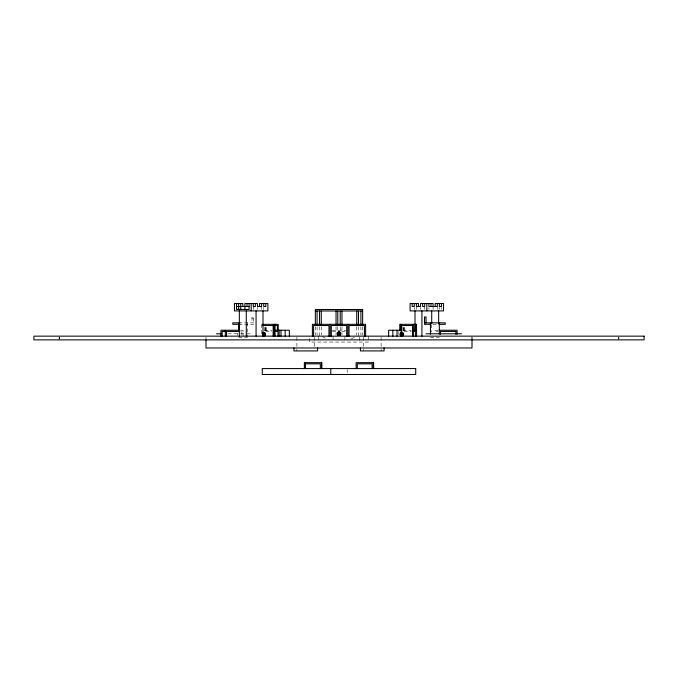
<?xml version="1.0" encoding="UTF-8"?>
<svg xmlns="http://www.w3.org/2000/svg" width="678" height="678" viewBox="0 0 678 678"><rect width="100%" height="100%" fill="white"/><g stroke="black" fill="none" stroke-linecap="round" stroke-linejoin="round"><path stroke-width="0.51" stroke-dasharray="3.39 2.54" d="M351.28 338.881L355.823 336.602M251.987 318.118L253.462 318.118M238.681 322.847L253.462 322.847M238.681 324.33L253.462 324.33L253.462 316.94L251.987 316.94L251.987 322.847M432.81 324.33L437.344 324.33M240.97 330.237L243.055 330.237L243.055 336.152M264.547 330.237L271.853 330.237M332.22 330.237L345.78 330.237M403.02 330.237L411.36 330.237M438.073 330.237L434.945 330.237L434.945 332.212M265.674 331.423L271.827 331.423M332.339 331.423L336.441 331.423M341.559 331.423L345.661 331.423M404.122 331.423L411.3 331.423M436.132 331.423L438.174 331.423M227.961 333.788L238.851 333.788M240.563 333.788L244.97 333.788M246.809 333.788L251.996 333.788M238.681 337.627L247.555 337.627M430.445 337.627L439.319 337.627M322.177 336.602L326.72 338.881M618.912 337.085L618.912 338.949M618.497 337.085L618.497 339.873M472.007 337.085L472.083 339.873M471.939 337.085L471.939 338.949M441.454 307.456L441.454 309.431M439.361 307.456L439.361 309.431M437.276 306.473L437.276 309.431M433.089 306.473L433.089 309.431M431.716 324.584L431.716 331.94M428.911 307.456L428.911 309.431M424.733 306.473L424.733 309.431M420.555 307.456L420.555 309.431M416.377 306.473L416.377 309.431M414.283 307.456L414.283 309.431M404.834 327.44L404.834 333.245M404.003 327.279L404.003 331.22M403.791 327.44L403.791 331.313M402.952 327.279L402.952 331.22M398.842 331.22L398.842 336.152M381.121 337.136L381.121 347.975M381.121 348.958L381.121 350.924M368.561 336.152L368.561 342.059L309.439 342.059L309.439 336.152M363.383 337.136L363.383 347.975M363.383 348.958L363.383 350.924M362.645 326.711L362.645 335.101M360.916 326.711L360.916 335.101M359.687 337.136L359.687 342.059M358.467 326.711L358.467 336.152M356.738 326.711L356.738 335.101M347.195 369.552L347.195 372.51M344.916 336.152L344.916 342.059M341.958 326.711L341.958 335.101M340.22 326.711L340.22 330.906M337.78 326.711L337.78 330.906M336.042 326.711L336.042 335.101M333.084 336.152L333.084 342.059M321.262 326.711L321.262 335.101M319.533 326.711L319.533 336.152M318.313 336.152L318.313 342.059M317.084 326.711L317.084 335.101M315.355 326.711L315.355 335.101M314.617 337.136L314.617 347.975M296.879 337.136L296.879 347.975M296.879 348.958L296.879 350.924M266.522 327.44L266.522 333.245M265.691 327.279L265.691 331.22M265.479 327.44L265.479 331.313M264.64 327.279L264.64 331.22M263.717 307.456L263.717 309.431M261.623 306.473L261.623 309.431M261.462 324.33L261.42 335.161M257.445 307.456L257.445 309.431M253.267 306.473L253.267 309.431M247.555 322.847L247.555 336.602M241.868 331.423L241.868 335.203M237.503 333.313L237.503 335.203M205.993 337.085L205.993 339.873M59.579 337.085L59.579 338.949M59.435 337.085L59.435 338.949M59.088 337.085L59.088 339.873"/><path stroke-width="1.02" d="M262.539 335.627L263.793 336.152L265.047 335.627L265.564 334.373L265.047 333.118L263.793 332.601L262.539 333.118M337.229 333.652L337.746 332.398L339 331.881L340.254 332.398L340.771 333.652L340.254 334.907L339 335.424L337.746 334.907L337.229 333.652L340.771 333.652M400.062 334.373L400.579 333.118L401.834 332.601L403.088 333.118L403.605 334.373L403.088 335.627L401.834 336.152L400.579 335.627L400.062 334.373L403.605 334.373M265.047 335.627L262.903 335.627L263.793 336.152L264.683 335.627L265.047 334.373L264.683 333.118L263.793 332.601L262.903 333.118L265.047 333.118M339 331.881L338.11 332.398L337.746 333.652L338.11 334.907L339 335.424L339.89 334.907L339.89 332.398L339 331.881L339 335.424M401.834 332.601L400.944 333.118L400.579 334.373L400.944 335.627L401.834 336.152L402.715 335.627L402.715 333.118L401.834 332.601L401.834 336.152M236.546 306.473L249.089 306.473M315.355 310.982L362.645 310.982M240.012 322.847L232.774 322.847L232.774 324.33L240.012 324.33M424.538 322.847L445.226 322.847L445.226 324.33L439.022 324.33M262.505 324.33L278.226 324.33L278.226 330.237M430.742 324.33L424.538 324.33L424.538 316.94L426.013 316.94L426.013 322.847M262.293 325.508L273.166 325.508L273.166 336.152M275.412 325.508L277.395 325.508L277.395 330.347M239.927 330.237L220.952 330.237L220.952 336.152M274.98 330.237L289.345 330.237L289.345 336.152M413.453 330.237L416.58 330.237M439.124 330.237L457.048 330.237L457.048 334.178M225.206 331.423L222.13 331.423L222.13 336.152M239.826 331.423L226.503 331.423L226.503 336.152M274.895 331.423L277.972 331.423L277.972 336.152M413.351 331.423L415.394 331.423L415.394 336.152M337.746 332.398L340.254 332.398M400.579 333.118L403.088 333.118M216.528 333.788L221.723 333.788M426.004 333.788L461.472 333.788M262.539 334.373L265.564 334.373M337.746 334.907L340.254 334.907M400.579 335.627L403.088 335.627M472.007 339.873L472.007 347.975L205.993 347.975L205.993 339.873M455.87 334.254L455.87 331.423L440.497 331.423L440.497 334.254M441.454 303.515L441.454 306.473L439.361 306.473L439.361 303.515M439.319 322.847L439.319 334.178M438.649 310.905L438.649 323.525M437.276 303.515L437.276 306.473L428.911 306.473L428.911 303.515M435.183 306.473L435.183 303.515L443.539 303.515L443.539 310.905L410.105 310.905L410.105 303.515L418.462 303.515L418.462 306.473M433.089 306.473L433.089 303.515L420.555 303.515L420.555 306.473L416.377 306.473L416.377 303.515M431.716 310.905L431.716 323.525M431.005 303.515L431.005 306.473M430.445 322.847L430.445 334.178M426.826 303.515L426.826 310.905M424.733 303.515L424.733 306.473L422.64 306.473L422.64 303.515M421.928 310.905L421.928 336.152M416.58 336.152L416.538 324.33L399.774 324.33L399.774 330.237M415.495 324.33L415.495 330.237M415.004 310.905L415.004 324.584M414.665 325.508L414.665 330.347M414.283 303.515L414.283 306.473L412.19 306.473L412.19 303.515M413.36 324.33L413.36 336.152M412.521 336.152L412.521 325.508L401.656 325.508L401.656 333.245M401.198 333.195L401.198 330.237L388.655 330.237L388.655 336.152M400.817 324.33L400.817 330.237M397.011 330.237L397.011 336.152M392.833 330.237L392.833 336.152M384.079 347.975L384.079 350.924L360.433 350.924L360.433 347.975M373.646 368.569L373.646 362.662L356.136 362.662L356.136 368.569M373.264 362.662L373.264 368.569M372.12 368.569L372.12 363.84L357.281 363.84L357.281 368.569M365.603 336.152L365.603 324.33L312.397 324.33L312.397 336.152M364.417 336.152L364.417 325.508L349.051 325.508L349.051 336.152M362.645 324.618L362.645 309.507L315.355 309.507L315.355 324.618M360.916 310.982L360.916 324.618M358.467 310.982L358.467 324.618M356.738 310.982L356.738 324.618M347.865 324.33L347.865 336.152M346.687 336.152L346.687 325.508L331.313 325.508L331.313 336.152M341.958 310.982L341.958 324.618M340.22 310.982L340.22 324.618M337.78 310.982L337.78 324.618M336.042 310.982L336.042 324.618M330.805 368.569L330.805 374.485M330.135 324.33L330.135 336.152M328.949 336.152L328.949 325.508L313.583 325.508L313.583 336.152M321.864 368.569L321.864 362.662L304.354 362.662L304.354 368.569M321.474 362.662L321.474 368.569M321.262 310.982L321.262 324.618M320.338 368.569L320.338 363.84L305.498 363.84L305.498 368.569M319.533 310.982L319.533 324.618M317.567 347.975L317.567 350.924L293.921 350.924L293.921 347.975M317.084 310.982L317.084 324.618M304.736 362.662L304.736 368.569M285.167 330.237L285.167 336.152M280.989 330.237L280.989 336.152M279.158 330.237L279.158 336.152M275.048 324.33L275.048 336.152M273.997 324.33L273.997 336.152M265.81 303.515L265.81 306.473L263.717 306.473L263.717 303.515M263.793 332.601L263.793 336.152M262.996 310.905L262.996 336.152M261.623 303.515L261.623 306.473L257.445 306.473L257.445 303.515L244.911 303.515L244.911 309.431M259.538 306.473L259.538 303.515L267.895 303.515L267.895 310.905L234.461 310.905L234.461 303.515L242.817 303.515L242.817 306.473M256.072 310.905L256.072 336.152M255.36 303.515L255.36 306.473L253.267 306.473L253.267 303.515M251.174 303.515L251.174 310.905M249.089 303.515L249.089 309.431L236.546 309.431L236.546 303.515M246.995 303.515L246.995 306.473M246.284 310.905L246.284 336.152M240.724 303.515L240.724 309.431M239.351 310.905L239.351 336.152M238.681 323.872L238.681 331.034M238.639 303.515L238.639 309.431M225.316 330.237L225.316 336.152M644.1 336.152L33.9 336.152L33.9 339.873L644.1 339.873L644.1 336.152M415.716 368.569L262.284 368.569L262.284 374.485L415.716 374.485L415.716 368.569"/></g></svg>
